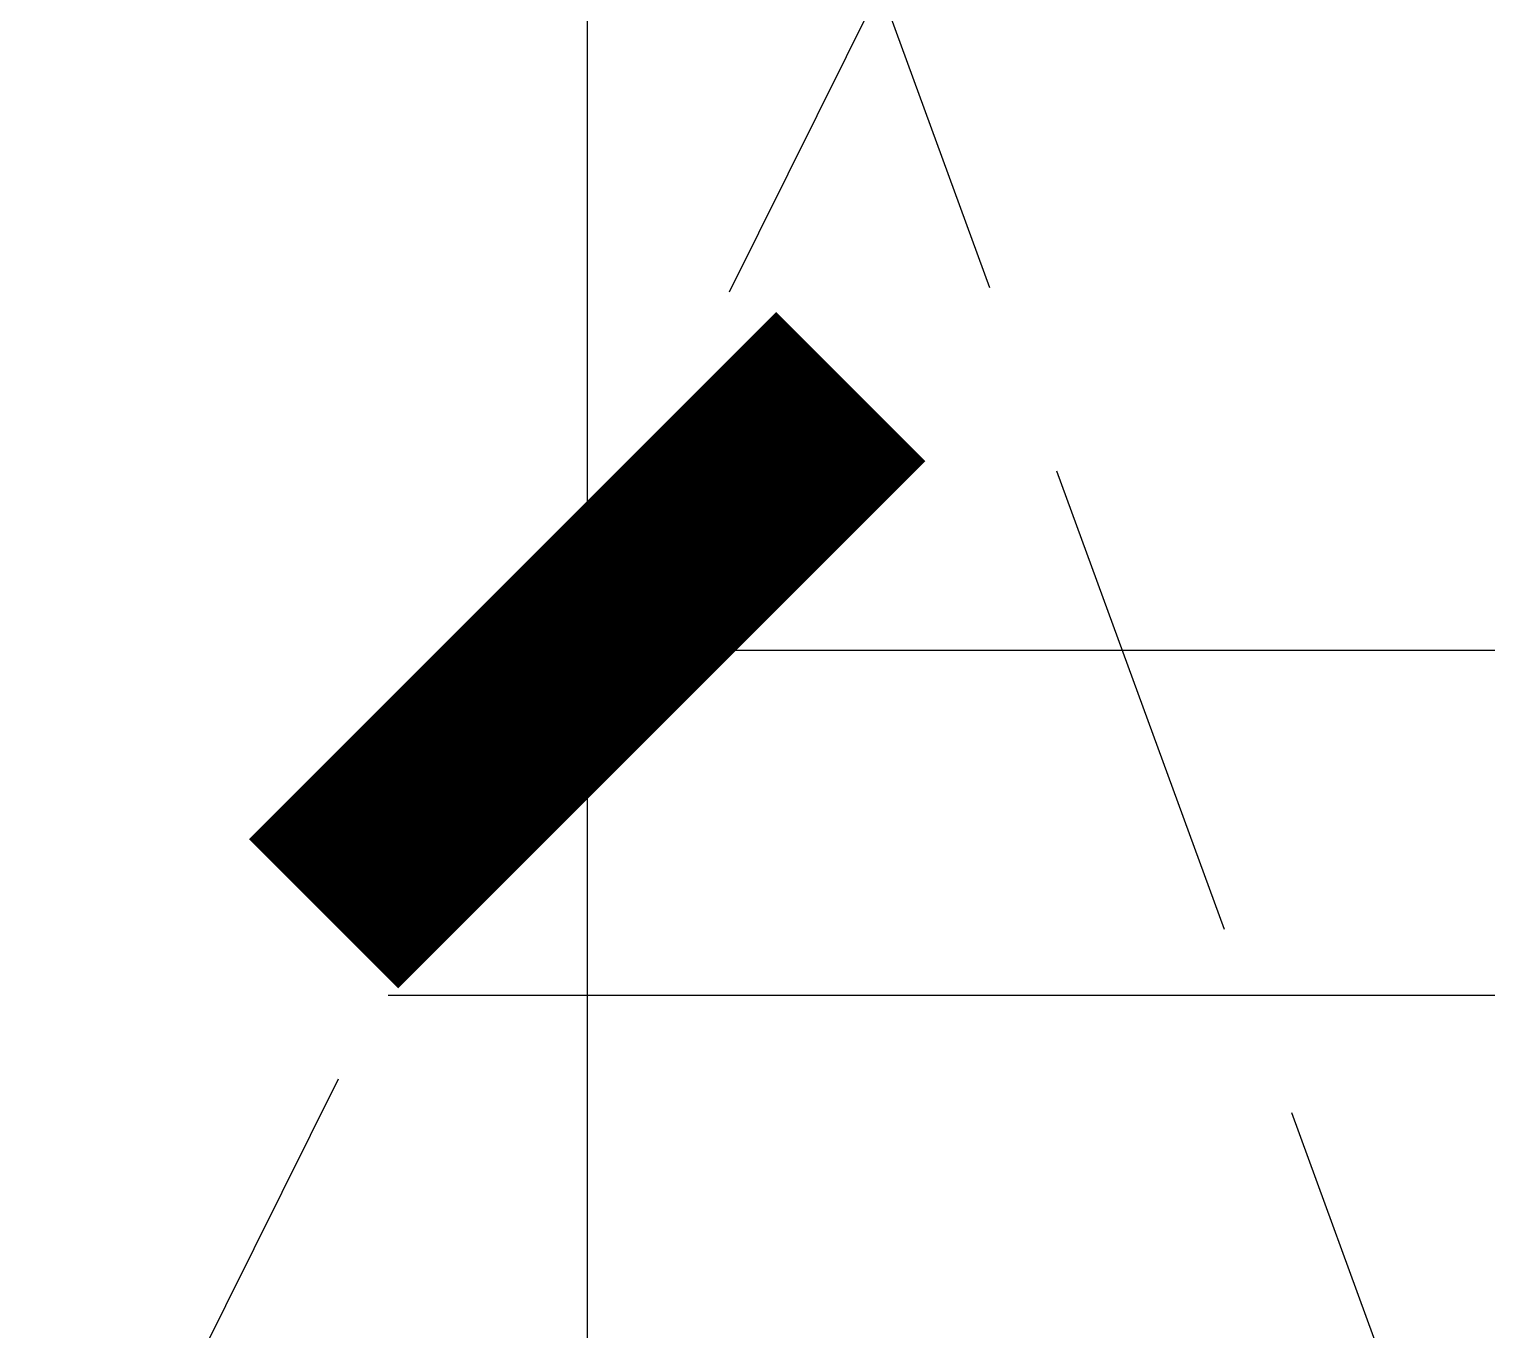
# Model space of a CAD drawing. Header units: inches. Extents: x 0 to 1813292486, y 0 to 3473589894.
# Drawn here: x 600662840 to 600663587, y 3473203847 to 3473204513 of the extents above; entities that cross this region are included whole.
import ezdxf

# ---------------------------------------------------------------- set-up
doc = ezdxf.new("R2010")
doc.units = ezdxf.units.IN
doc.header["$LTSCALE"] = 1000
doc.header["$MEASUREMENT"] = 0
for name, pattern in [('AX-MALL-DIM-P02$0$DASH', [0.35, 0.25, -0.1]), ('AX-MALL-GIRD-200$0$DOTE', [2.42, 2, -0.2, 0.02, -0.2]), ('AX-MALL-WALL-P02-QT$0$DASH', [0.35, 0.25, -0.1])]:
    doc.linetypes.add(name, pattern=pattern)
for name, color, linetype in [('A-Anno-Note', 241, 'Continuous'), ('AX-MALL-DIM-P02$0$A-Anno-Dims', 3, 'Continuous'), ('AX-MALL-DIM-P02$0$A-Detl-Patt', 8, 'Continuous'), ('AX-MALL-DIM-P02$0$A-Detl-Thin', 131, 'Continuous'), ('AX-MALL-GIRD-200$0$A-Grid', 222, 'AX-MALL-GIRD-200$0$DOTE'), ('AX-MALL-P02-200$0$A-Anno-Note', 241, 'Continuous'), ('AX-MALL-WALL-P02$0$A-Anno-Note', 241, 'Continuous'), ('AX-MALL-WALL-P02-QT$0$A-Detl-Patt', 8, 'Continuous'), ('AX-MALL-WALL-P02-QT$0$A-Detl-Thin', 131, 'Continuous'), ('AX-MALL-WALL-P02-QT$0$A-Wind', 4, 'Continuous'), ('AX-MALL-ZTKD-P02$0$A-Anno-Note', 241, 'Continuous')]:
    doc.layers.add(name, color=color, linetype=linetype)
doc.styles.add('AX-MALL-DIM-P02$0$_TCH_DIM_T3', font='gbenor.shx')
doc.dimstyles.new('AX-MALL-DIM-P02$0$_TCH_ARCH&&180', dxfattribs={"dimtxt": 535.5, "dimasz": 270, "dimexe": 450, "dimexo": 450, "dimgap": 137.25, "dimtad": 1, "dimdec": 0, "dimzin": 0, "dimdsep": 46, "dimtxsty": 'AX-MALL-DIM-P02$0$_TCH_DIM_T3', "dimblk": 'AX-MALL-DIM-P02$0$_ArchTick', "dimcen": 0.09, "dimclrt": 7, "dimazin": 2, "dimtfac": 1, "dimtdec": 0, "dimtix": 1, "dimtmove": 2, "dimatfit": 3, "dimfxl": 500, "dimtolj": 1, "dimtzin": 0, "dimarcsym": 0})

# ---------------------------------------------------------------- blocks, each defined once
blk = doc.blocks.new('AX-MALL-GIRD-200')
at = {"layer": 'AX-MALL-GIRD-200$0$A-Grid'}
blk.add_line((600215588.64, 3473125707.55), (600573484.65, 3472992380.79), dxfattribs=at)
blk = doc.blocks.new('AX-MALL-WALL-P02-QT$0$tj')
at = {"layer": 'AX-MALL-WALL-P02-QT$0$A-Detl-Patt'}
h = blk.add_hatch(dxfattribs=at)
h.set_pattern_fill('STEEL', color=256, scale=100, angle=50.43184)
h.set_pattern_definition([(75, (-14278.2, 156289.83), (-153.340725, 41.087523), []), (75, (-14317.88, 156358.57), (-153.340725, 41.087523), [])])
edge = h.paths.add_edge_path()
edge.add_arc((274302.95, 370915.37), 354853.23, 270.9601094, 275.9513129)
edge.add_line((311095.32, 17974.67), (323404.29, 17664.9))
edge.add_arc((337498.59, -5423.03), 27049.98, 84.429647, 121.402457, ccw=False)
edge.add_line((340124.27, 21499.21), (352435.62, 23411.52))
edge.add_line((352435.62, 23411.52), (352460.33, 23263.57))
edge.add_arc((262948.98, 558936.34), 543099.99, 279.486523, 288.50533)
edge.add_line((435325.04, 43917.81), (435185.93, 44187.61))
edge.add_arc((262948.98, 558936.34), 542799.99, 279.5181655, 288.5004443, ccw=False)
edge.add_line((352706.54, 23608.96), (352681.73, 23756.89))
edge.add_line((352681.73, 23756.89), (340117.77, 21803.84))
edge.add_arc((337510.1, -5455.01), 27383.3, 84.535526, 121.202684)
edge.add_line((323323.71, 17967.02), (311085.76, 18275.01))
edge.add_arc((274273.81, 371474.54), 355112.69, 270.9641106, 275.9501262, ccw=False)
edge.add_line((280248.98, 16412.11), (280248.98, 16111.96))
blk = doc.blocks.new('AX-MALL-WALL-P02-QT')
at = {"layer": 'AX-MALL-WALL-P02-QT$0$A-Detl-Patt', "linetype": 'AX-MALL-WALL-P02-QT$0$DASH'}
blk.add_line((600446782.36, 3473024578.5), (600466705.88, 3473043257.22), dxfattribs=at)
at = {"layer": 'AX-MALL-WALL-P02-QT$0$A-Detl-Thin', "rotation": 339.5681613091762}
blk.add_blockref('AX-MALL-WALL-P02-QT$0$tj', (600144118.7, 3473128496.29), dxfattribs=at)
at = {"layer": 'AX-MALL-WALL-P02-QT$0$A-Wind'}
blk.add_blockref('AX-MALL-GIRD-200', (0, 0), dxfattribs=at)
blk = doc.blocks.new('AX-MALL-WALL-P02')
at = {"layer": 'AX-MALL-WALL-P02$0$A-Anno-Note'}
blk.add_blockref('AX-MALL-WALL-P02-QT', (0, 0), dxfattribs=at)
blk = doc.blocks.new('AX-MALL-ZTKD-P02')
at = {"layer": 'AX-MALL-ZTKD-P02$0$A-Anno-Note'}
blk.add_blockref('AX-MALL-GIRD-200', (0, 0), dxfattribs=at)
blk = doc.blocks.new('AX-MALL-DIM-P02$0$_ArchTick')
at = {"color": 0, "linetype": 'ByBlock', "const_width": 0.4}
blk.add_lwpolyline([(-0.5, -0.5), (0.5, 0.5)], dxfattribs=at)
blk = doc.blocks.new('*D1065')
at = {"layer": 'AX-MALL-DIM-P02$0$A-Anno-Dims', "color": 0, "lineweight": -2, "transparency": 16777216}
for p, q in [((600458616.92, 3473036038), (600458238.37, 3473035021.86)), ((600458395.47, 3473035443.55), (600461637.69, 3473034235.73)), ((600461859.14, 3473034830.17), (600461480.6, 3473033814.04))]:
    blk.add_line(p, q, dxfattribs=at)
at = {"layer": 'AX-MALL-DIM-P02$0$A-Anno-Dims', "color": 0, "lineweight": -2, "transparency": 16777216, "xscale": 270, "yscale": 270, "zscale": 270}
for p, rotation in [((600458395.47, 3473035443.55), 159.5681613011593), ((600461637.69, 3473034235.73), 339.5681613011593)]:
    blk.add_blockref('AX-MALL-DIM-P02$0$_ArchTick', p, dxfattribs=dict(at, rotation=rotation))
at = {"layer": 'AX-MALL-DIM-P02$0$A-Anno-Dims', "color": 7, "transparency": 16777216, "insert": (600460157.96, 3473035219.16), "char_height": 535.5, "attachment_point": 5, "rotation": 339.56816, "style": 'AX-MALL-DIM-P02$0$_TCH_DIM_T3'}
blk.add_mtext('\\A1;3460', dxfattribs=at)
blk = doc.blocks.new('AX-MALL-DIM-P02')
at = {"layer": 'AX-MALL-DIM-P02$0$A-Detl-Patt', "linetype": 'AX-MALL-DIM-P02$0$DASH'}
blk.add_line((600458657.03, 3473036145.69), (600458471.66, 3473005546.25), dxfattribs=at)
at = {"layer": 'AX-MALL-DIM-P02$0$A-Detl-Thin'}
blk.add_blockref('AX-MALL-ZTKD-P02', (0, 0), dxfattribs=at)
at = {"layer": 'AX-MALL-DIM-P02$0$A-Anno-Dims'}
dim = blk.add_aligned_dim(p1=(600458774.01, 3473036459.69), p2=(600462016.23, 3473035251.86), distance=-1084.36, dimstyle='AX-MALL-DIM-P02$0$_TCH_ARCH&&180', dxfattribs=at)
dim.commit()
dim.dimension.update_dxf_attribs({"geometry": '*D1065', "text_midpoint": (600460157.96, 3473035219.16)})
blk = doc.blocks.new('AX-MALL-P02-200')
at = {"layer": 'AX-MALL-P02-200$0$A-Anno-Note'}
blk.add_blockref('AX-MALL-WALL-P02', (0, 0), dxfattribs=at)
blk.add_blockref('AX-MALL-DIM-P02', (0, 0), dxfattribs=at)

msp = doc.modelspace()

# ---------------------------------------------------------------- block references
at = {"layer": 'A-Anno-Note', "rotation": 20.43183869077545}
msp.add_blockref('AX-MALL-P02-200', (1250392458.53, 9048125.68), dxfattribs=at)

doc.saveas('drawing.dxf')
